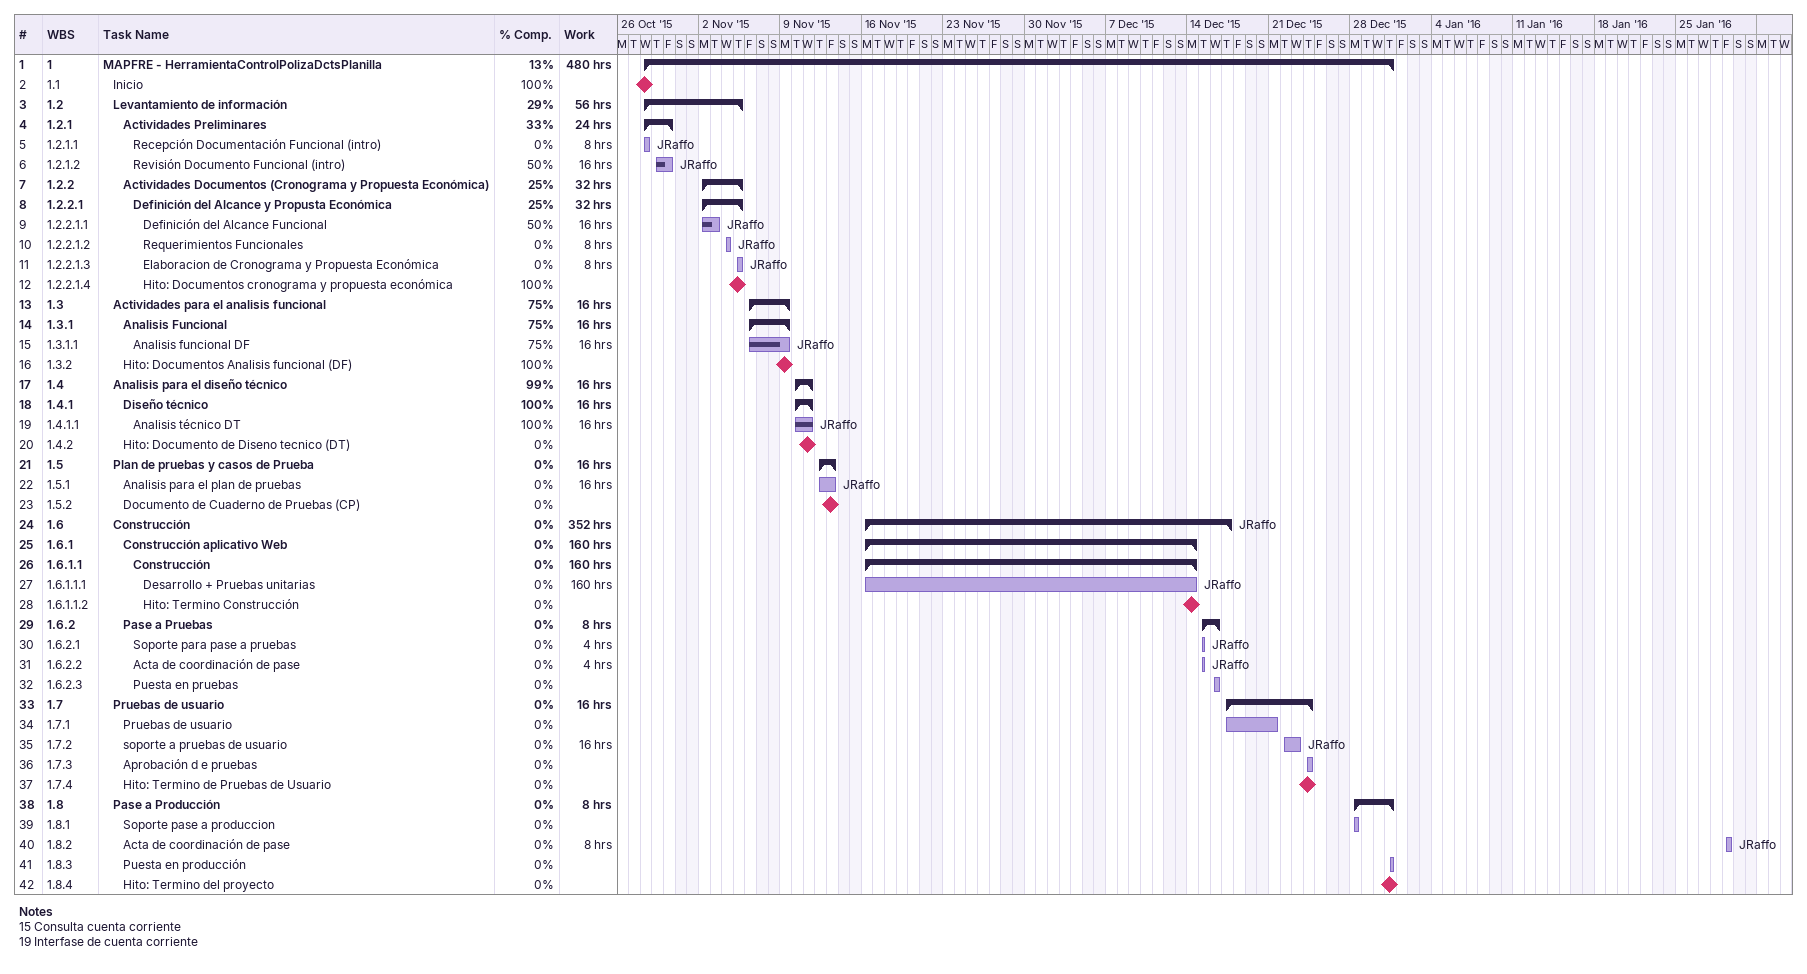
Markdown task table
| ID | WBS | Task | Start | Finish | Resources | % complete | Work (h) |
|---|---|---|---|---|---|---|---|
| 1 | 1 | **MAPFRE - HerramientaControlPolizaDctsPlanilla** | 2015-10-28 | 2015-12-31 |  | 13 | 480 |
| 2 | 1.1 | Inicio (milestone) | 2015-10-28 | 2015-10-28 |  | 100 |  |
| 3 | 1.2 | **Levantamiento de información** | 2015-10-28 | 2015-11-05 |  | 29 | 56 |
| 4 | 1.2.1 | **Actividades Preliminares** | 2015-10-28 | 2015-10-30 |  | 33 | 24 |
| 5 | 1.2.1.1 | Recepción Documentación Funcional (intro) | 2015-10-28 | 2015-10-28 | JRaffo | 0 | 8 |
| 6 | 1.2.1.2 | Revisión Documento Funcional (intro) | 2015-10-29 | 2015-10-30 | JRaffo | 50 | 16 |
| 7 | 1.2.2 | **Actividades Documentos (Cronograma y Propuesta Económica)** | 2015-11-02 | 2015-11-05 |  | 25 | 32 |
| 8 | 1.2.2.1 | **Definición del Alcance y Propusta Económica** | 2015-11-02 | 2015-11-05 |  | 25 | 32 |
| 9 | 1.2.2.1.1 | Definición del Alcance Funcional | 2015-11-02 | 2015-11-03 | JRaffo | 50 | 16 |
| 10 | 1.2.2.1.2 | Requerimientos Funcionales | 2015-11-04 | 2015-11-04 | JRaffo | 0 | 8 |
| 11 | 1.2.2.1.3 | Elaboracion de Cronograma y Propuesta Económica | 2015-11-05 | 2015-11-05 | JRaffo | 0 | 8 |
| 12 | 1.2.2.1.4 | Hito: Documentos cronograma y propuesta económica (milestone) | 2015-11-05 | 2015-11-05 |  | 100 |  |
| 13 | 1.3 | **Actividades para el analisis funcional** | 2015-11-06 | 2015-11-09 |  | 75 | 16 |
| 14 | 1.3.1 | **Analisis Funcional** | 2015-11-06 | 2015-11-09 |  | 75 | 16 |
| 15 | 1.3.1.1 | Analisis funcional DF | 2015-11-06 | 2015-11-09 | JRaffo | 75 | 16 |
| 16 | 1.3.2 | Hito: Documentos Analisis funcional (DF) (milestone) | 2015-11-09 | 2015-11-09 |  | 100 |  |
| 17 | 1.4 | **Analisis para el diseño técnico** | 2015-11-10 | 2015-11-11 |  | 99 | 16 |
| 18 | 1.4.1 | **Diseño técnico** | 2015-11-10 | 2015-11-11 |  | 100 | 16 |
| 19 | 1.4.1.1 | Analisis técnico DT | 2015-11-10 | 2015-11-11 | JRaffo | 100 | 16 |
| 20 | 1.4.2 | Hito: Documento de Diseno tecnico (DT) (milestone) | 2015-11-11 | 2015-11-11 |  | 0 |  |
| 21 | 1.5 | **Plan de pruebas y casos de Prueba** | 2015-11-12 | 2015-11-13 |  | 0 | 16 |
| 22 | 1.5.1 | Analisis para el plan de pruebas | 2015-11-12 | 2015-11-13 | JRaffo | 0 | 16 |
| 23 | 1.5.2 | Documento de Cuaderno de Pruebas (CP) (milestone) | 2015-11-13 | 2015-11-13 |  | 0 |  |
| 24 | 1.6 | **Construcción** | 2015-11-16 | 2015-12-17 | JRaffo | 0 | 352 |
| 25 | 1.6.1 | **Construcción aplicativo Web** | 2015-11-16 | 2015-12-14 |  | 0 | 160 |
| 26 | 1.6.1.1 | **Construcción** | 2015-11-16 | 2015-12-14 |  | 0 | 160 |
| 27 | 1.6.1.1.1 | Desarrollo + Pruebas unitarias | 2015-11-16 | 2015-12-14 | JRaffo | 0 | 160 |
| 28 | 1.6.1.1.2 | Hito: Termino Construcción (milestone) | 2015-12-14 | 2015-12-14 |  | 0 |  |
| 29 | 1.6.2 | **Pase a Pruebas** | 2015-12-15 | 2015-12-16 |  | 0 | 8 |
| 30 | 1.6.2.1 | Soporte para pase a pruebas | 2015-12-15 | 2015-12-15 | JRaffo | 0 | 4 |
| 31 | 1.6.2.2 | Acta de coordinación de pase | 2015-12-15 | 2015-12-15 | JRaffo | 0 | 4 |
| 32 | 1.6.2.3 | Puesta en pruebas | 2015-12-16 | 2015-12-16 |  | 0 |  |
| 33 | 1.7 | **Pruebas de usuario** | 2015-12-17 | 2015-12-24 |  | 0 | 16 |
| 34 | 1.7.1 | Pruebas de usuario | 2015-12-17 | 2015-12-21 |  | 0 |  |
| 35 | 1.7.2 | soporte a pruebas de usuario | 2015-12-22 | 2015-12-23 | JRaffo | 0 | 16 |
| 36 | 1.7.3 | Aprobación d e pruebas | 2015-12-24 | 2015-12-24 |  | 0 |  |
| 37 | 1.7.4 | Hito: Termino de Pruebas de Usuario (milestone) | 2015-12-24 | 2015-12-24 |  | 0 |  |
| 38 | 1.8 | **Pase a Producción** | 2015-12-28 | 2015-12-31 |  | 0 | 8 |
| 39 | 1.8.1 | Soporte pase a produccion | 2015-12-28 | 2015-12-28 |  | 0 |  |
| 40 | 1.8.2 | Acta de coordinación de pase | 2016-01-29 | 2016-01-29 | JRaffo | 0 | 8 |
| 41 | 1.8.3 | Puesta en producción | 2015-12-31 | 2015-12-31 |  | 0 |  |
| 42 | 1.8.4 | Hito: Termino del proyecto (milestone) | 2015-12-31 | 2015-12-31 |  | 0 |  |

Notes
- 15: Consulta cuenta corriente
- 19: Interfase de cuenta corriente
